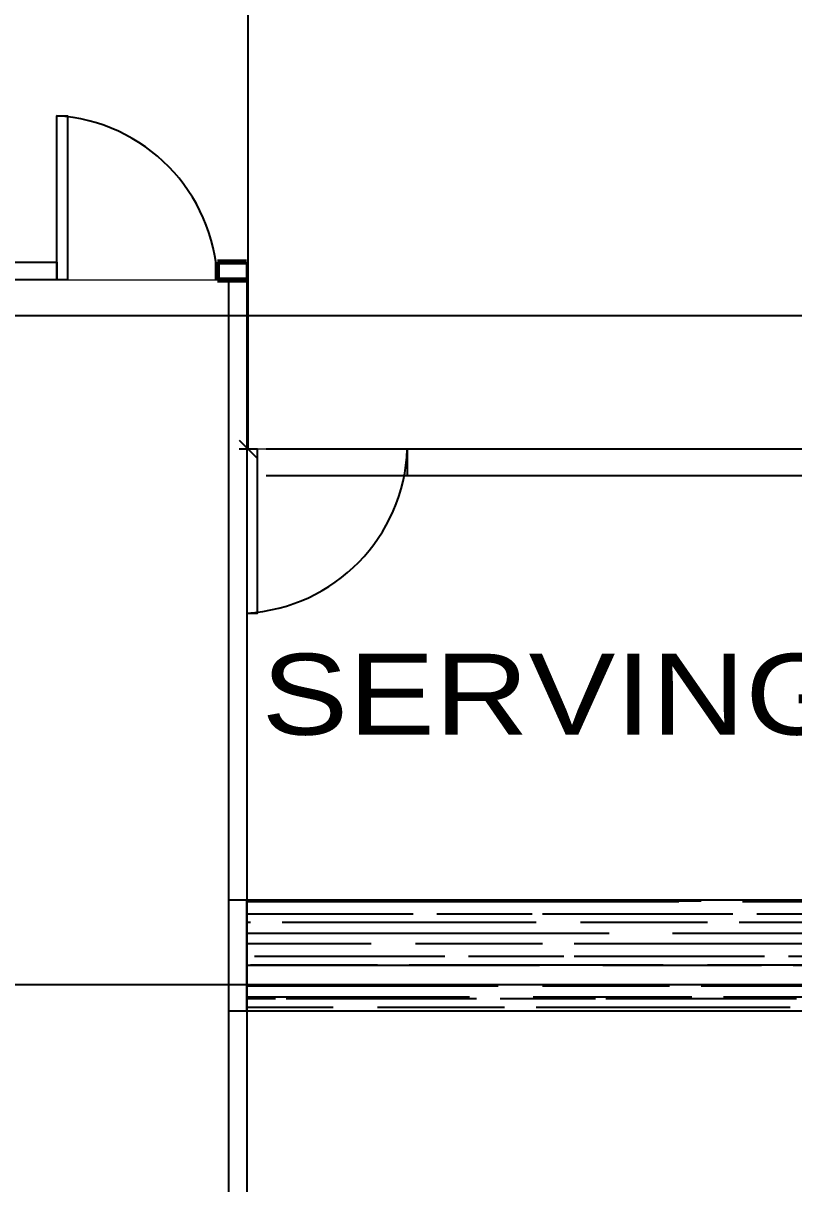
# Model space of a CAD drawing. Extents: x 285329 to 658348, y -83126 to -16980.
# Drawn here: x 346654 to 347085, y -40685 to -40034 of the extents above; entities that cross this region are included whole.
import ezdxf

# ---------------------------------------------------------------- set-up
doc = ezdxf.new("R2010")
doc.units = 0
doc.layers.get('0').update_dxf_attribs({"linetype": 'CONTINUOUS'})
doc.layers.get('DEFPOINTS').update_dxf_attribs({"color": 9, "linetype": 'CONTINUOUS'})
doc.layers.add('A-text function', color=30, linetype='CONTINUOUS', lineweight=20)
doc.layers.add('VIS', color=8, linetype='CONTINUOUS', lineweight=18)
for name, color, linetype in [('AXIS', 1, 'CONTINUOUS'), ('FURNITURE', 4, 'CONTINUOUS'), ('HATCH', 8, 'CONTINUOUS'), ('WALL', 7, 'CONTINUOUS')]:
    doc.layers.add(name, color=color, linetype=linetype)
doc.styles.add('ARIAL', font='BOD_CB.TTF', dxfattribs={"width": 1.2})
doc.styles.add('CITYBLUEPRINT', font='cityb___.ttf', dxfattribs={"width": 0.8})
doc.dimstyles.new('50', dxfattribs={"dimtxt": 30, "dimasz": 10, "dimexe": 5, "dimexo": 6, "dimgap": 5, "dimtad": 0, "dimdec": 0, "dimdsep": 46, "dimtxsty": 'CITYBLUEPRINT', "dimblk1": 'OBLIQUE', "dimblk2": 'OBLIQUE', "dimsah": 1, "dimcen": 0.05, "dimdle": 0.03, "dimclre": 22, "dimclrt": 7, "dimadec": 0, "dimazin": 0, "dimtfac": 1, "dimtdec": 0, "dimtix": 1, "dimtmove": 0, "dimatfit": 3, "dimldrblk": 'OBLIQUE', "dimfxl": 1, "dimtolj": 1, "dimtzin": 0, "dimarcsym": 0})

# ---------------------------------------------------------------- blocks, each defined once
blk = doc.blocks.new('cbcb')
at = {"layer": 'AXIS'}
for p, q in [((327245.11, -11829.25), (329571.96, -11829.25)), ((327229.23, -12204), (329570.32, -12204))]:
    blk.add_line(p, q, dxfattribs=at)
blk = doc.blocks.new('_Oblique')
at = {"color": 0, "lineweight": -2}
blk.add_line((-0.5, -0.5), (0.5, 0.5), dxfattribs=at)
blk = doc.blocks.new('*D2414')
at = {"layer": 'DEFPOINTS', "color": 0, "linetype": 'Continuous', "lineweight": 5, "transparency": 16777216}
for p in [(346819.37, -39562.51), (346779.57, -40273.04), (346789.78, -40273.04)]:
    blk.add_point(p, dxfattribs=at)
at = {"layer": 'VIS', "color": 22, "linetype": 'Continuous', "lineweight": -2, "transparency": 16777216}
for p, q in [((346813.37, -39562.51), (346774.57, -39562.51)), ((346783.78, -40273.04), (346774.57, -40273.04))]:
    blk.add_line(p, q, dxfattribs=at)
at = {"layer": 'VIS', "color": 0, "linetype": 'Continuous', "lineweight": -2, "transparency": 16777216}
for p, q in [((346779.57, -39562.48), (346779.57, -39899.54)), ((346779.57, -40273.07), (346779.57, -39936.02))]:
    blk.add_line(p, q, dxfattribs=at)
at = {"layer": 'VIS', "color": 0, "linetype": 'Continuous', "lineweight": -2, "transparency": 16777216, "xscale": 10, "yscale": 10, "zscale": 10}
for p, rotation in [((346779.57, -39562.51), 90), ((346779.57, -40273.04), 270)]:
    blk.add_blockref('_Oblique', p, dxfattribs=dict(at, rotation=rotation))
at = {"layer": 'VIS', "color": 7, "linetype": 'Continuous', "lineweight": 5, "transparency": 16777216, "insert": (346779.57, -39917.78), "char_height": 30, "attachment_point": 5, "rotation": 90, "style": 'CITYBLUEPRINT'}
blk.add_mtext('\\A1;711', dxfattribs=at)

msp = doc.modelspace()

# ---------------------------------------------------------------- hatches: boundary and pattern name
at = {"layer": 'HATCH', "linetype": 'ByBlock', "ltscale": 3}
h = msp.add_hatch(dxfattribs=at)
h.set_pattern_fill('AR-RROOF', color=256, scale=0.7, style=0)
h.set_pattern_definition([(0, (-5.477, -13749.983), (39.116, 17.78), [266.7, -35.56, 88.9, -17.78]), (0, (18.17, -13741.093), (-17.78, 23.6474), [53.34, -5.8674, 106.68, -13.335]), (0, (3.413, -13734.87), (92.456, 11.9126), [142.24, -24.892, 71.12, -17.78])])
h.paths.add_polyline_path([(346778.82, -40525.57), (346778.82, -40588.04), (347106.86, -40588.04), (347106.86, -40525.57)])

# ---------------------------------------------------------------- linework, layer by layer
at = {"layer": 'FURNITURE'}
msp.add_line((346672.4, -40178.29), (346672.4, -40086.33), dxfattribs=at)
at = {"layer": 'FURNITURE', "ltscale": 3}
msp.add_line((346778.82, -40588.04), (346778.82, -40525.57), dxfattribs=at)
at = {"layer": 'FURNITURE', "flags": 128}
for points in [[(346672.4, -40178.29), (346672.4, -40086.33), (346678.4, -40086.33), (346678.4, -40178.29), (346672.4, -40178.29)], [(346778.82, -40273.04), (346778.82, -40365.01), (346784.82, -40365.01), (346784.82, -40273.04), (346778.82, -40273.04)]]:
    msp.add_lwpolyline(points, dxfattribs=at)
at = {"layer": 'FURNITURE', "ltscale": 3}
for points in [[(346778.82, -40178.29), (346778.82, -40817.71), (346768.82, -40817.71), (346768.82, -40178.29)], [(346768.82, -40525.57), (347106.86, -40525.57), (347106.86, -40588.04), (346768.82, -40588.04)]]:
    msp.add_lwpolyline(points, dxfattribs=at)
at = {"layer": 'FURNITURE'}
for centre, start, end in [((346666.86, -40181.77), 2.08654, 86.67709), ((346773.28, -40269.56), 273.32291, 357.91346)]:
    msp.add_arc(centre, 95.6, start, end, dxfattribs=at)
at = {"layer": 'VIS', "linetype": 'Continuous', "lineweight": 5}
for p, q in [((346672.4, -40178.29), (346762.4, -40178.29)), ((346762.4, -40178.29), (346762.4, -40178.29)), ((346868.82, -40273.04), (346778.82, -40273.04))]:
    msp.add_line(p, q, dxfattribs=at)
msp.add_lwpolyline([(345950.91, -40980.51), (346778.82, -40987.71), (346778.82, -40588.04), (347685.89, -40588.04), (347723.6, -41843.82), (347785.73, -42258.58), (347583.99, -42273.58), (347577.82, -42506.15), (347162.64, -42440.23), (346817.18, -42428.4), (346461.72, -42440.23), (346461.72, -42466.83), (346259.13, -42486.93), (346056.54, -42508.58), (346044.07, -42257.58), (345848.74, -42257.58), (345891.91, -41863.41), (345910.79, -41863.41)], close=True, dxfattribs=at)
at = {"layer": 'WALL', "linetype": 'Continuous'}
for p, q in [((346648.82, -40168.29), (346672.4, -40168.29)), ((346672.4, -40168.29), (346672.4, -40178.29)), ((346778.82, -40178.29), (346778.82, -40168.29)), ((346672.4, -40178.29), (346648.82, -40178.29)), ((347121.86, -40273.04), (346789.78, -40273.04)), ((346868.82, -40273.04), (346868.82, -40288.04)), ((347106.86, -40288.04), (346789.78, -40288.04))]:
    msp.add_line(p, q, dxfattribs=at)
at = {"layer": 'WALL', "linetype": 'Continuous', "const_width": 3}
for points in [[(346762.4, -40168.29), (346778.82, -40168.29)], [(346762.4, -40178.29), (346762.4, -40168.29)], [(346762.4, -40178.29), (346778.82, -40178.29)]]:
    msp.add_lwpolyline(points, dxfattribs=at)

# ---------------------------------------------------------------- block references
at = {"layer": 'VIS', "linetype": 'Continuous', "lineweight": 5}
msp.add_blockref('cbcb', (18466.12, -28369.04), dxfattribs=at)

# ---------------------------------------------------------------- texts
at = {"layer": 'A-text function', "insert": (346787.15, -40387.77), "char_height": 45.36, "width": 1374.1926, "attachment_point": 1, "style": 'ARIAL'}
msp.add_mtext('SERVING AREA', dxfattribs=at)

# ---------------------------------------------------------------- dimensions: what is measured, and where the dimension line sits
at = {"layer": 'VIS', "linetype": 'Continuous', "lineweight": 5}
dim = msp.add_linear_dim(base=(346779.57, -40273.04), p1=(346819.37, -39562.51), p2=(346789.78, -40273.04), angle=90, dimstyle='50', override={"dimtmove": 1}, dxfattribs=at)
dim.commit()
dim.dimension.update_dxf_attribs({"geometry": '*D2414', "text_midpoint": (346779.57, -39917.78)})

doc.saveas('drawing.dxf')
